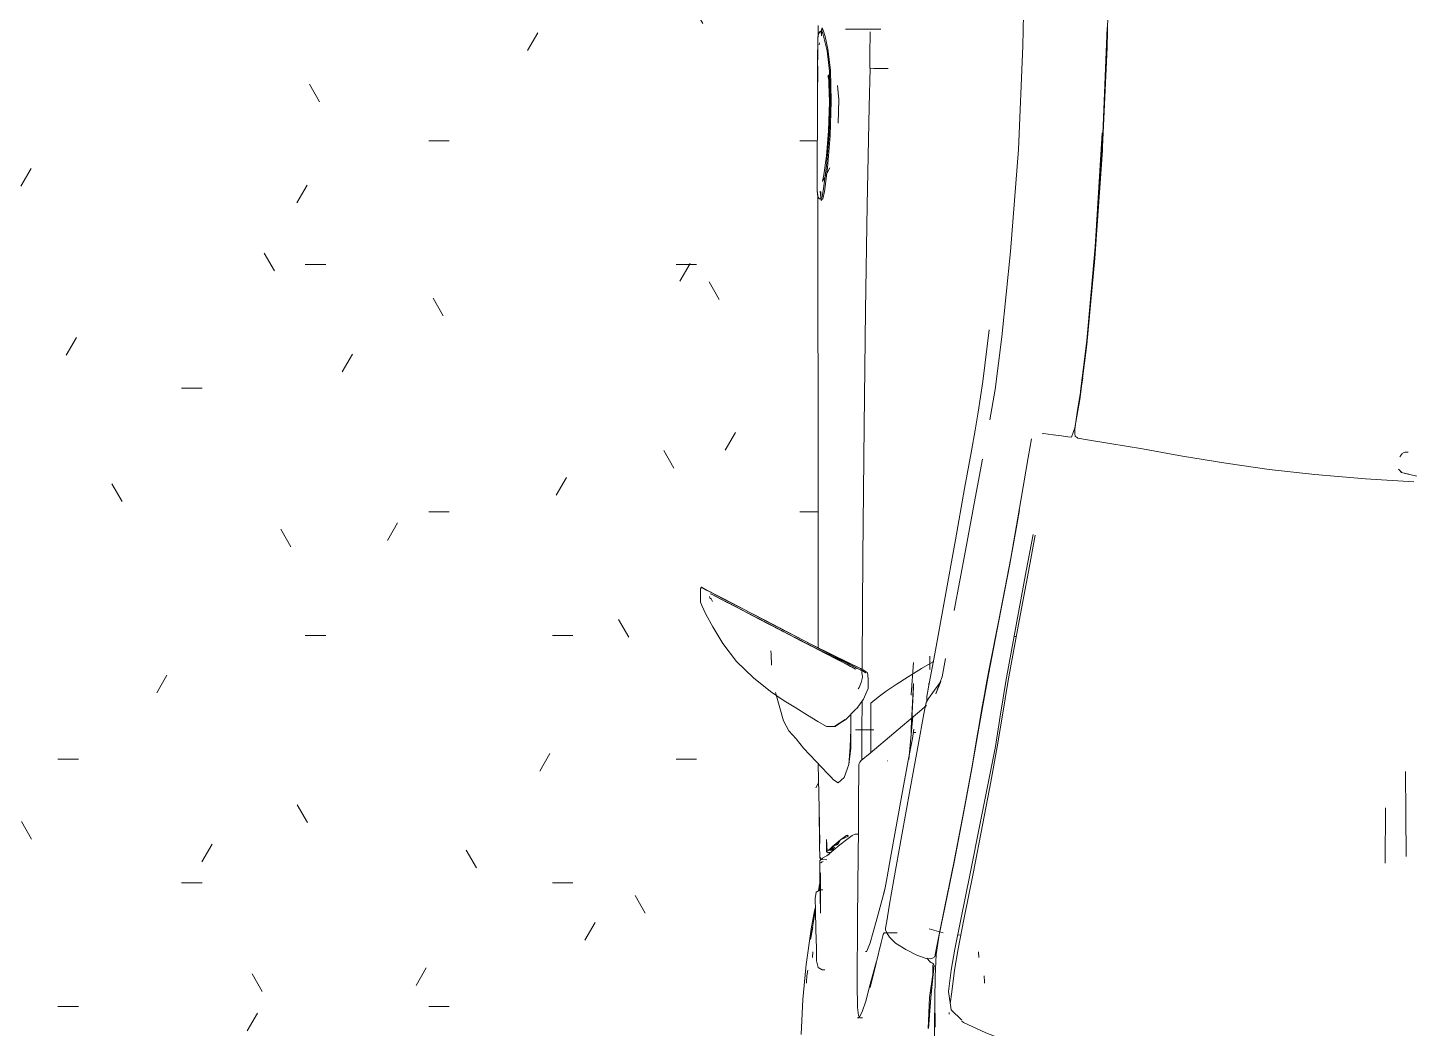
# Model space of a CAD drawing. Header units: millimetres. Extents: x -48985 to -29412, y -43090 to -3800.
# Drawn here: x -45605 to -43901, y -40870 to -39636 of the extents above; entities that cross this region are included whole.
import ezdxf

# ---------------------------------------------------------------- set-up
doc = ezdxf.new("R2010")
doc.units = ezdxf.units.MM
doc.layers.add('A-FLOR-PATT', color=8, linetype='Continuous', lineweight=25)
doc.layers.add('G-IMPT', color=8, linetype='Continuous', lineweight=9)

# ---------------------------------------------------------------- blocks, each defined once
blk = doc.blocks.new('CRT_Fiat Punto - Punto_dwg-985961-PAGINAÇÃO DE PISO GARAGEM')
at = {"layer": 'G-IMPT'}
for p, q in [((811.51, 31.35), (811.26, 18.71)), ((821.58, 18.53), (821.88, 31.67)), ((786.15, 21.25), (786.15, 19.96)), ((786.2, 20.24), (786.42, 20.49)), ((786.2, 20.28), (786.42, 20.49)), ((786.2, 20.24), (786.34, 20.45)), ((786.42, 20.49), (786.34, 20.45)), ((786.64, 20.49), (786.42, 20.49)), ((786.53, 20.59), (786.51, 20.49)), ((786.53, 20.59), (786.64, 20.94)), ((786.55, 20.45), (786.64, 20.94)), ((786.55, 20.45), (786.59, 19.99)), ((786.6, 20.64), (786.59, 19.99)), ((786.64, 20.94), (786.6, 20.64)), ((786.72, 20.74), (786.64, 20.94)), ((786.64, 20.94), (786.65, 20.94)), ((786.64, 20.94), (786.65, 20.94)), ((786.73, 20.28), (786.64, 20.49)), ((786.72, 20.74), (786.83, 20.54)), ((787.02, 19.9), (786.83, 20.54)), ((789.51, 20.78), (789.85, 20.79)), ((790.06, 20.78), (789.51, 20.78)), ((789.85, 20.79), (790.05, 20.81)), ((790.05, 20.81), (790.46, 20.81)), ((790.06, 20.78), (791.31, 20.78)), ((790.06, 20.78), (791.31, 20.78)), ((790.46, 20.81), (791.01, 20.81)), ((791.01, 20.81), (792.26, 20.81)), ((792.91, 20.78), (791.31, 20.78)), ((792.26, 20.81), (793.86, 20.81)), ((792.51, 17.6), (792.56, 20.48)), ((792.91, 20.78), (793.25, 20.79)), ((793.25, 20.79), (793.45, 20.81)), ((821.05, 7.98), (821.58, 21.02)), ((786.12, 19.66), (786.1, 16.94)), ((786.12, 19.82), (786.11, 17.05)), ((786.12, 19.66), (786.11, 17.05)), ((786.12, 19.66), (786.2, 20.28)), ((786.2, 20.24), (786.12, 19.82)), ((786.2, 20.24), (786.12, 19.66)), ((786.33, 19.13), (786.3, 18.89)), ((786.91, 19.63), (786.73, 20.28)), ((786.91, 19.63), (787.25, 18.14)), ((787.37, 18.36), (787.02, 19.9)), ((811.26, 18.71), (810.73, 6.03)), ((787.25, 18.14), (787.55, 15.64)), ((787.69, 15.78), (787.37, 18.36)), ((792.48, 16.34), (792.51, 17.6)), ((821, 5.47), (821.58, 18.53)), ((786.1, 16.94), (786.07, 10.43)), ((786.08, 12.3), (786.12, 16.26)), ((787.55, 15.64), (787.63, 11.97)), ((787.69, 15.78), (787.77, 11.98)), ((792.48, 16.34), (792.5, 16)), ((792.5, 16), (793.01, 15.98)), ((793.01, 15.98), (793.95, 15.98)), ((794.73, 15.98), (793.95, 15.98)), ((787.48, 14.57), (787.35, 15.06)), ((787.45, 15.2), (787.55, 11.87)), ((787.45, 15.2), (787.48, 14.57)), ((788.53, 13.9), (788.7, 12.13)), ((788.53, 13.9), (788.69, 12.18)), ((786.08, 12.3), (786.08, 12.18)), ((786.08, 12.1), (786.08, 12.3)), ((787.55, 11.87), (787.44, 8.33)), ((787.63, 11.97), (787.5, 7.85)), ((787.63, 7.73), (787.77, 11.98)), ((788.63, 9.29), (788.69, 12.18)), ((788.7, 12.13), (788.63, 9.29)), ((786.05, 3.88), (786.07, 10.43)), ((787.44, 8.33), (787.17, 5.25)), ((787.5, 7.85), (787.17, 4.03)), ((787.29, 3.78), (787.63, 7.73)), ((820.13, -5.9), (821, 8.1)), ((821.04, 7.62), (820.17, -6.01)), ((820.27, -4.81), (821.05, 7.98)), ((820.27, -4.81), (821.04, 7.62)), ((787.17, 5.25), (786.87, 2.94)), ((810.73, 6.03), (809.76, -6.47)), ((820.08, -7.33), (821, 5.47)), ((821.01, 5.91), (820.1, -6.88)), ((821.01, 5.91), (820.17, -6.01)), ((786.05, 3.88), (786.04, 1.02)), ((787.17, 4.03), (786.82, 1.25)), ((787.29, 3.78), (786.93, 0.91)), ((787.58, 3.78), (786.95, 2.57)), ((786.87, 2.94), (786.71, 2.12)), ((786.95, 2.57), (786.71, 2.12)), ((786.04, 1.02), (786.05, 0.95)), ((786.04, 1.02), (786.12, 0.4)), ((786.04, 1.02), (786.12, 0.25)), ((786.05, 0.95), (786.12, 0.4)), ((786.11, 0.35), (786.14, -10.73)), ((786.12, 0.25), (786.33, 0)), ((786.44, 0.59), (786.41, 0.94)), ((786.41, 0.94), (786.54, -0.2)), ((786.44, 0.67), (786.51, 0.06)), ((786.44, 0.59), (786.54, -0.2)), ((786.48, 0.18), (786.5, 0.84)), ((786.48, 0.18), (786.54, -0.2)), ((786.5, 0.84), (786.51, 0.06)), ((786.64, 0.25), (786.55, 0)), ((786.62, -0.1), (786.73, 0)), ((786.82, 1.25), (786.64, 0.25)), ((786.93, 0.91), (786.73, 0)), ((786.55, 0), (786.33, 0)), ((786.62, -0.1), (786.54, -0.2)), ((809.76, -6.47), (808.67, -16.92)), ((819.12, -17.39), (820.13, -5.9)), ((819.12, -17.39), (820.17, -6.01)), ((820.1, -6.88), (820.17, -6.01)), ((820.08, -7.33), (819.09, -17.85)), ((786.14, -10.73), (786.15, -27.11)), ((806.36, -22.41), (807.13, -16.05)), ((808.67, -16.92), (807.85, -23.37)), ((819.09, -17.85), (818.23, -24.62)), ((819.12, -17.39), (818.28, -24.15)), ((819.12, -17.39), (818.35, -23.6)), ((818.43, -23.2), (818.63, -22)), ((805.8, -26.15), (806.36, -22.41)), ((807.85, -23.37), (807.21, -27.11)), ((817.97, -25.9), (818.48, -22.72)), ((818.28, -24.15), (818.43, -23.2)), ((818.35, -23.6), (818.48, -22.72)), ((817.63, -28.08), (818.23, -24.62)), ((817.84, -26.79), (817.65, -28.24)), ((817.84, -26.79), (817.97, -25.9)), ((786.15, -27.11), (786.16, -43.77)), ((813.63, -28.81), (813.75, -28.8)), ((813.75, -28.8), (814.96, -28.95)), ((817.63, -28.08), (817.24, -29.22)), ((817.63, -28.72), (817.65, -28.24)), ((817.69, -29.13), (817.63, -28.72)), ((811.93, -31.71), (812.32, -29.43)), ((814.96, -28.95), (815.99, -29.08)), ((816.78, -29.17), (815.99, -29.08)), ((816.78, -29.17), (817.24, -29.22)), ((817.98, -29.33), (817.69, -29.13)), ((817.98, -29.33), (817.78, -29.18)), ((817.99, -29.36), (817.78, -29.18)), ((819.18, -29.57), (817.99, -29.36)), ((819.18, -29.57), (821.94, -30.01)), ((825.94, -30.68), (821.94, -30.01)), ((806.33, -31.92), (805.42, -36.73)), ((811.02, -37), (811.93, -31.71)), ((830.82, -31.54), (825.94, -30.68)), ((836.14, -32.43), (830.82, -31.54)), ((857.49, -31.64), (857.59, -31.46)), ((857.64, -31.4), (857.59, -31.46)), ((857.71, -31.32), (857.64, -31.4)), ((857.78, -31.24), (857.71, -31.32)), ((857.78, -31.24), (857.82, -31.19)), ((857.9, -31.16), (858.05, -31.11)), ((858.12, -31.09), (858.05, -31.11)), ((858.33, -31.08), (858.12, -31.09)), ((858.49, -31.08), (858.33, -31.08)), ((836.14, -32.43), (841.46, -33.18)), ((847.08, -33.82), (841.46, -33.18)), ((853.29, -34.34), (847.08, -33.82)), ((857.34, -33.17), (857.67, -33.51)), ((857.41, -33.24), (857.7, -33.58)), ((857.41, -33.24), (857.67, -33.51)), ((858.57, -33.77), (857.7, -33.58)), ((857.7, -33.58), (858.52, -33.76)), ((858.52, -33.76), (860.16, -34.13)), ((859.22, -34.71), (853.29, -34.34)), ((805.42, -36.73), (804.22, -43.13)), ((809.77, -44.06), (811.02, -37)), ((786.16, -55.05), (786.16, -43.77)), ((791.57, -56.92), (791.65, -43.85)), ((804.22, -43.13), (802.82, -50.49)), ((808.32, -51.66), (809.77, -44.06)), ((771.73, -48.48), (771.75, -47.82)), ((771.73, -49.18), (771.73, -48.48)), ((771.75, -47.82), (771.84, -47.64)), ((771.93, -47.68), (771.84, -47.64)), ((772.09, -47.77), (771.84, -47.64)), ((772.25, -47.85), (771.84, -47.64)), ((772.4, -47.93), (771.84, -47.64)), ((771.84, -47.64), (772, -47.72)), ((772.68, -48.07), (771.93, -47.68)), ((771.93, -47.68), (772.09, -47.77)), ((772.4, -47.93), (772, -47.72)), ((772.25, -47.85), (772.4, -47.93)), ((772.36, -47.91), (772.28, -47.87)), ((772.66, -48.06), (772.28, -47.87)), ((772.28, -47.87), (772.53, -48.02)), ((773.05, -48.26), (772.36, -47.91)), ((772.4, -47.93), (772.66, -48.06)), ((772.4, -47.93), (773.36, -48.43)), ((772.68, -48.07), (774.25, -48.89)), ((772.88, -48.93), (772.83, -48.75)), ((773.05, -49.07), (772.88, -48.93)), ((772.91, -48.42), (773.16, -48.52)), ((773.01, -48.25), (773.14, -48.31)), ((773.05, -48.26), (774.53, -49.04)), ((773.21, -49.38), (773.05, -49.07)), ((774.58, -49.06), (773.14, -48.31)), ((773.23, -48.56), (773.16, -48.52)), ((773.66, -48.78), (773.16, -48.52)), ((773.47, -48.69), (773.16, -48.52)), ((773.88, -48.9), (773.16, -48.52)), ((773.16, -48.52), (773.6, -48.75)), ((773.78, -48.85), (773.23, -48.56)), ((774.58, -49.06), (773.36, -48.43)), ((773.47, -48.69), (773.96, -48.94)), ((773.88, -48.9), (773.6, -48.75)), ((773.6, -48.75), (774.26, -49.1)), ((773.66, -48.78), (774.31, -49.12)), ((773.66, -48.78), (774.26, -49.1)), ((773.78, -48.85), (775.09, -49.53)), ((773.78, -48.85), (775.37, -49.67)), ((773.78, -48.85), (774.15, -49.04)), ((775.37, -49.67), (774.15, -49.04)), ((774.25, -48.89), (776.83, -50.23)), ((774.94, -49.45), (774.26, -49.1)), ((774.31, -49.12), (774.83, -49.39)), ((774.53, -49.04), (777.02, -50.33)), ((777.02, -50.33), (774.58, -49.06)), ((774.58, -49.06), (777.18, -50.41)), ((771.73, -49.48), (771.73, -49.18)), ((771.89, -49.89), (771.73, -49.48)), ((772.39, -50.92), (771.89, -49.89)), ((775.37, -49.67), (774.71, -49.33)), ((774.71, -49.33), (775.78, -49.89)), ((774.71, -49.33), (776.16, -50.08)), ((774.71, -49.33), (775.21, -49.59)), ((775.21, -49.59), (774.83, -49.39)), ((774.83, -49.39), (775.44, -49.71)), ((775.93, -49.96), (774.93, -49.44)), ((776.26, -50.13), (774.93, -49.44)), ((774.94, -49.45), (775.44, -49.71)), ((774.95, -49.45), (775.44, -49.71)), ((774.95, -49.45), (775.36, -49.67)), ((775.09, -49.53), (775.37, -49.67)), ((776.16, -50.08), (775.21, -49.59)), ((776.26, -50.13), (775.36, -49.67)), ((775.37, -49.67), (777.58, -50.82)), ((775.37, -49.67), (775.78, -49.89)), ((775.37, -49.67), (777.86, -50.97)), ((776.26, -50.13), (775.44, -49.71)), ((776.16, -50.08), (775.44, -49.71)), ((777.49, -50.77), (775.53, -49.76)), ((775.53, -49.76), (777.64, -50.85)), ((775.93, -49.96), (776.26, -50.13)), ((776.16, -50.08), (777.86, -50.97)), ((776.16, -50.08), (778.1, -51.09)), ((776.83, -50.23), (779.54, -51.64)), ((777.02, -50.33), (779.65, -51.69)), ((779.89, -51.82), (777.18, -50.41)), ((777.39, -50.72), (779.86, -52)), ((777.39, -50.72), (779.97, -52.06)), ((777.49, -50.77), (780.08, -52.11)), ((777.49, -50.77), (780.03, -52.09)), ((779.97, -52.06), (777.58, -50.82)), ((773.24, -52.5), (772.39, -50.92)), ((774.48, -54.55), (773.24, -52.5)), ((777.64, -50.85), (780.08, -52.11)), ((779.97, -52.06), (777.86, -50.97)), ((777.86, -50.97), (780.29, -52.23)), ((780.29, -52.23), (778.1, -51.09)), ((779.54, -51.64), (781.5, -52.65)), ((779.65, -51.69), (781.55, -52.68)), ((779.86, -52), (781.65, -52.93)), ((779.89, -51.82), (782.28, -53.06)), ((779.89, -51.82), (782.26, -53.05)), ((779.97, -52.06), (781.69, -52.96)), ((779.97, -52.06), (781.77, -52.99)), ((780.03, -52.09), (782.21, -53.22)), ((780.08, -52.11), (782.21, -53.22)), ((807.15, -57.64), (808.32, -51.66)), ((783.31, -53.59), (781.5, -52.65)), ((781.5, -52.65), (781.55, -52.68)), ((783.31, -53.59), (781.55, -52.68)), ((783.31, -53.59), (781.55, -52.68)), ((783.31, -53.79), (781.65, -52.93)), ((781.65, -52.93), (781.69, -52.96)), ((781.97, -53.1), (781.77, -52.99)), ((781.97, -53.1), (782.41, -53.33)), ((784.14, -54.23), (782.21, -53.22)), ((784.47, -54.19), (782.26, -53.05)), ((784.47, -54.19), (782.28, -53.06)), ((785.5, -54.93), (782.41, -53.33)), ((782.41, -53.33), (783.07, -53.67)), ((782.41, -53.33), (783.99, -54.14)), ((782.41, -53.33), (783.16, -53.72)), ((783.07, -53.67), (783.99, -54.14)), ((783.16, -53.72), (784.31, -54.31)), ((783.31, -53.59), (783.31, -53.59)), ((783.31, -53.59), (785.53, -54.73)), ((783.31, -53.59), (785.53, -54.73)), ((783.31, -53.79), (785.43, -54.88)), ((785.5, -54.93), (783.99, -54.14)), ((784.47, -54.19), (786.65, -55.33)), ((784.47, -54.19), (786.51, -55.26)), ((810.18, -53.66), (810.46, -53.66)), ((776.14, -56.74), (774.48, -54.55)), ((780.39, -55.84), (780.38, -55.43)), ((780.45, -57.19), (780.39, -55.84)), ((786.24, -55.31), (784.14, -54.23)), ((786.16, -55.27), (784.31, -54.31)), ((787.32, -55.83), (784.87, -54.59)), ((785.28, -54.8), (784.87, -54.59)), ((787.32, -55.83), (785.28, -54.8)), ((785.43, -54.88), (785.28, -54.8)), ((787.32, -55.83), (785.43, -54.88)), ((787.62, -55.98), (785.43, -54.88)), ((785.5, -54.93), (786.57, -55.46)), ((785.5, -54.93), (788.13, -56.23)), ((787.85, -55.89), (785.53, -54.73)), ((787.71, -56.08), (785.89, -55.13)), ((787.41, -55.92), (785.89, -55.13)), ((787.71, -56.08), (786.1, -55.24)), ((786.24, -55.31), (786.1, -55.24)), ((786.16, -55.27), (787.34, -55.89)), ((787.91, -56.18), (786.24, -55.31)), ((788.44, -56.26), (786.51, -55.26)), ((786.57, -55.46), (788.13, -56.23)), ((788.51, -56.29), (786.65, -55.33)), ((787.32, -55.83), (787.62, -55.98)), ((787.32, -55.83), (789.5, -56.88)), ((787.34, -55.89), (788.07, -56.27)), ((787.85, -55.89), (789.92, -56.9)), ((778.24, -58.74), (776.14, -56.74)), ((788.24, -56.35), (787.41, -55.92)), ((787.71, -56.08), (788.64, -56.56)), ((787.71, -56.08), (788.91, -56.7)), ((788.91, -56.7), (787.91, -56.18)), ((788.07, -56.27), (788.57, -56.53)), ((788.64, -56.56), (788.24, -56.35)), ((788.44, -56.26), (789.62, -56.87)), ((788.44, -56.26), (789.72, -56.92)), ((788.44, -56.26), (789.45, -56.78)), ((789.72, -56.92), (788.51, -56.29)), ((788.57, -56.53), (789.05, -56.77)), ((789.06, -56.78), (788.68, -56.58)), ((788.68, -56.58), (789.16, -56.83)), ((788.91, -56.7), (789.21, -56.86)), ((788.91, -56.7), (789.54, -57.03)), ((789.05, -56.77), (789.7, -57.11)), ((789.06, -56.78), (789.51, -57.01)), ((789.06, -56.78), (789.7, -57.11)), ((790.12, -57.33), (789.16, -56.83)), ((789.72, -57.12), (789.16, -56.83)), ((789.21, -56.86), (790.1, -57.32)), ((790.76, -57.48), (789.5, -56.88)), ((790.12, -57.33), (789.51, -57.01)), ((789.54, -57.03), (790.1, -57.32)), ((789.62, -56.87), (790.41, -57.28)), ((790.12, -57.33), (789.7, -57.11)), ((790.33, -57.44), (789.7, -57.11)), ((789.72, -56.92), (790.41, -57.28)), ((789.72, -56.92), (790.54, -57.35)), ((790.12, -57.33), (789.72, -57.12)), ((791.37, -57.6), (789.92, -56.9)), ((790.12, -57.33), (790.52, -57.54)), ((790.12, -57.33), (790.75, -57.66)), ((790.41, -57.28), (790.21, -57.17)), ((790.75, -57.66), (790.33, -57.44)), ((790.41, -57.28), (791.23, -57.71)), ((790.54, -57.35), (791.23, -57.71)), ((790.93, -57.6), (790.76, -57.48)), ((791.57, -56.92), (791.57, -57.71)), ((797.19, -58.6), (798.83, -57.6)), ((797.84, -56.85), (797.56, -60.77)), ((800.17, -56.81), (798.83, -57.6)), ((799.84, -56.1), (799.84, -56.64)), ((799.84, -56.2), (799.84, -56.76)), ((799.84, -57.27), (799.84, -56.64)), ((799.84, -57.38), (799.84, -56.76)), ((799.84, -57.73), (799.84, -57.1)), ((800.17, -56.81), (800.29, -56.74)), ((801.36, -58.6), (801.77, -56.38)), ((780.34, -60.4), (778.24, -58.74)), ((791.59, -57.89), (791.23, -57.71)), ((791.59, -57.89), (791.34, -57.76)), ((791.6, -57.9), (791.36, -57.8)), ((791.57, -57.7), (791.37, -57.6)), ((791.62, -58.65), (791.44, -59.3)), ((791.49, -57.84), (791.6, -57.81)), ((791.6, -57.81), (791.53, -57.97)), ((791.53, -57.97), (791.53, -58.15)), ((791.53, -58.15), (791.55, -58.31)), ((791.55, -58.31), (791.62, -58.65)), ((791.57, -57.7), (791.68, -57.76)), ((791.59, -57.89), (792.02, -58.12)), ((791.59, -57.89), (791.86, -58.03)), ((791.86, -58.03), (791.6, -57.9)), ((792.19, -58.09), (791.68, -57.76)), ((792.02, -58.12), (791.86, -58.03)), ((792.26, -58.35), (792.19, -58.09)), ((792.26, -58.35), (792.29, -59.04)), ((792.29, -59.74), (792.29, -59.04)), ((795.74, -59.54), (797.19, -58.6)), ((800.44, -60.26), (801.2, -59.19)), ((801.2, -59.19), (800.58, -60.7)), ((801.1, -59.34), (801.36, -58.6)), ((806.72, -59.81), (807.15, -57.64)), ((781.99, -61.54), (780.34, -60.4)), ((781.92, -64.01), (780.93, -60.54)), ((791.2, -59.92), (791.06, -60.1)), ((791.2, -59.92), (791.44, -59.3)), ((791.72, -61.34), (792.14, -60.42)), ((792.14, -60.42), (792.29, -60.04)), ((792.29, -59.74), (792.29, -60.04)), ((794.51, -60.38), (793.53, -61.13)), ((795.74, -59.54), (794.51, -60.38)), ((797.84, -59.43), (797.56, -64.94)), ((797.84, -59.51), (797.56, -64.92)), ((797.84, -59.51), (797.56, -64.94)), ((797.84, -59.9), (797.56, -65.45)), ((797.56, -60.86), (797.56, -60.77)), ((799.77, -59.42), (799.47, -61.03)), ((800.44, -60.26), (799.68, -61.28)), ((799.75, -59.41), (799.75, -59.78)), ((800.58, -60.7), (801.1, -59.34)), ((806.29, -62.28), (806.59, -60.56)), ((806.59, -60.56), (806.72, -59.81)), ((781.99, -61.54), (783.42, -62.43)), ((783.42, -62.43), (784.84, -63.32)), ((790.79, -62.58), (789.55, -63.83)), ((790.89, -62.5), (790.79, -62.58)), ((791.72, -61.34), (790.89, -62.5)), ((791.52, -64.36), (791.55, -62.5)), ((791.55, -61.58), (791.55, -62.5)), ((792.88, -61.66), (792.63, -61.86)), ((792.63, -62.78), (792.63, -61.86)), ((792.88, -61.66), (793.53, -61.13)), ((798.35, -63.07), (799.46, -62.13)), ((799.14, -63.17), (799.4, -61.76)), ((799.68, -61.28), (799.4, -61.76)), ((799.47, -61.03), (799.5, -61.57)), ((805.99, -63.99), (806.29, -62.28)), ((781.92, -64.01), (782.58, -65.25)), ((784.84, -63.32), (786.14, -64.11)), ((786.14, -64.11), (787.19, -64.69)), ((788.21, -64.65), (789.55, -63.83)), ((788.21, -64.65), (789.49, -63.84)), ((788.23, -64.72), (789.49, -63.84)), ((790.19, -65.07), (790.19, -63.18)), ((791.52, -64.36), (791.52, -66.09)), ((792.63, -65.19), (792.63, -62.78)), ((798.35, -63.07), (795.44, -65.51)), ((797.78, -63.5), (797.29, -68.76)), ((799.14, -63.17), (798.42, -67)), ((805.87, -64.73), (805.99, -63.99)), ((783.47, -66.23), (782.58, -65.25)), ((787.19, -64.69), (788.23, -64.72)), ((790.74, -65.12), (791.43, -65.12)), ((790.74, -65.12), (791.48, -65.12)), ((791.43, -65.12), (792.99, -65.12)), ((791.48, -65.12), (792.99, -65.12)), ((792.53, -67.96), (795.44, -65.51)), ((792.63, -65.19), (792.63, -67.59)), ((797.56, -64.92), (797.56, -64.94)), ((797.56, -64.94), (797.56, -65.13)), ((797.56, -65.43), (797.56, -65.45)), ((797.72, -66.17), (797.9, -65.04)), ((797.9, -65.04), (797.86, -65.46)), ((797.86, -65.46), (798.15, -65.46)), ((805.63, -66.11), (805.87, -64.73)), ((784.37, -67.35), (783.47, -66.23)), ((784.37, -67.35), (785.9, -69)), ((791.5, -67.53), (791.52, -66.09)), ((791.5, -68.3), (791.5, -67.53)), ((792.63, -67.59), (792.63, -67.87)), ((797.72, -66.17), (797.21, -68.87)), ((797.5, -66.53), (797.29, -68.76)), ((798.42, -67), (797.43, -72.34)), ((805, -69.77), (805.63, -66.11)), ((787.31, -70.46), (785.9, -69)), ((786.18, -69.36), (786.27, -74.71)), ((789.92, -69.35), (789.34, -70.94)), ((791.15, -70.5), (791.16, -69.42)), ((791.21, -69.23), (791.16, -69.42)), ((791.21, -69.23), (791.27, -69.07)), ((791.27, -69.07), (791.43, -68.89)), ((792.53, -67.96), (791.43, -68.89)), ((791.5, -68.68), (791.5, -68.3)), ((791.5, -68.68), (791.5, -68.82)), ((794.63, -68.91), (794.68, -68.9)), ((796.5, -72.66), (797.21, -68.87)), ((787.31, -70.46), (787.84, -71.02)), ((787.94, -71.13), (787.84, -71.02)), ((787.94, -71.13), (788.03, -71.24)), ((788.6, -71.61), (789.34, -70.94)), ((791.15, -70.5), (791.12, -73.34)), ((804.04, -75.04), (805, -69.77)), ((858.19, -70.23), (858.22, -75.44)), ((788.03, -71.24), (788.6, -71.61)), ((796.5, -72.66), (795.73, -76.98)), ((797.43, -72.34), (796.37, -78.25)), ((791.09, -76.24), (791.12, -73.34)), ((786.27, -74.71), (786.35, -79.05)), ((786.27, -74.79), (786.33, -79.23)), ((786.27, -74.79), (786.35, -79.05)), ((802.82, -81.23), (804.04, -75.04)), ((855.73, -74.66), (855.67, -81.46)), ((858.22, -75.44), (858.28, -80.64)), ((790.35, -78.09), (790.7, -77.92)), ((790.93, -77.89), (790.7, -77.92)), ((790.93, -77.89), (791.08, -77.89)), ((791.07, -80.4), (791.09, -77.48)), ((791.09, -77.48), (791.09, -76.24)), ((795.05, -80.81), (795.73, -76.98)), ((786.33, -79.23), (786.35, -80.81)), ((787.57, -79.89), (787.86, -79.51)), ((787.73, -79.86), (788.01, -79.54)), ((788.82, -79.2), (788.04, -79.86)), ((788.35, -79.26), (788.67, -79)), ((788.82, -79.2), (789.7, -78.55)), ((789.31, -78.31), (789.23, -78.42)), ((789.7, -78.55), (790.35, -78.09)), ((796.37, -78.25), (795.45, -83.48)), ((786.38, -81.12), (786.35, -81.33)), ((786.38, -81.12), (786.7, -80.86)), ((786.48, -81.42), (786.78, -81.24)), ((786.48, -81.42), (786.61, -81.3)), ((786.53, -81), (787.23, -81.04)), ((787.06, -80.64), (786.7, -80.86)), ((787.06, -80.64), (787.36, -80.47)), ((787.24, -79.9), (787.19, -79.99)), ((787.2, -80.04), (787.4, -80.19)), ((787.47, -80.36), (787.23, -80.55)), ((787.23, -80.55), (787.53, -80.37)), ((787.28, -80.13), (787.48, -80.14)), ((787.28, -80.13), (787.4, -80.19)), ((787.53, -80.37), (787.36, -80.47)), ((787.47, -80.36), (788.04, -79.86)), ((790.99, -88.32), (791.07, -80.4)), ((795.05, -80.81), (794.64, -83.15)), ((801.69, -86.79), (802.82, -81.23)), ((855.67, -81.05), (855.67, -81.46)), ((786.38, -82.99), (786.35, -81.33)), ((786.45, -87.61), (786.38, -82.99)), ((786.45, -87.61), (786.46, -82.64)), ((786.2, -84.87), (786.34, -84.02)), ((786.39, -83.5), (786.26, -84.83)), ((786.39, -84.11), (786.3, -84.81)), ((794, -85.91), (794.34, -84.68)), ((794.38, -84.49), (794.19, -85.28)), ((794.19, -85.28), (794.34, -84.68)), ((794.38, -84.49), (794.64, -83.15)), ((795.45, -83.48), (794.88, -86.75)), ((785.94, -85.01), (785.79, -85.8)), ((785.83, -87.28), (785.79, -85.8)), ((786.43, -84.74), (785.94, -85.01)), ((786.72, -84.74), (786.43, -84.74)), ((794, -85.91), (793.27, -88.62)), ((785.24, -90.82), (785.82, -87.16)), ((785.7, -87.31), (785.34, -89.29)), ((785.7, -87.31), (785.82, -86.81)), ((785.89, -89.6), (785.83, -87.28)), ((794.88, -86.75), (794.58, -88.58)), ((801, -90.2), (801.69, -86.79)), ((784.69, -93.87), (785.34, -89.29)), ((785.5, -89.35), (785.24, -90.82)), ((785.95, -91.94), (785.89, -89.6)), ((790.94, -96.25), (790.99, -88.32)), ((792.53, -91.25), (793.27, -88.62)), ((794.41, -89.62), (794.43, -89.43)), ((794.41, -89.62), (794.6, -90.01)), ((794.58, -88.58), (794.43, -89.43)), ((799.77, -89.53), (801.5, -90)), ((792.53, -91.25), (792.15, -92.24)), ((793.88, -91.19), (793.26, -93.73)), ((794.12, -90.19), (793.88, -91.19)), ((794.12, -90.19), (794.24, -90)), ((794.64, -90), (794.24, -90)), ((794.9, -90.53), (794.6, -90.01)), ((795.21, -90), (794.64, -90)), ((795.63, -91.26), (794.9, -90.53)), ((795.86, -90), (795.21, -90)), ((795.63, -91.26), (796.9, -92.07)), ((800.64, -92.05), (801, -90.2)), ((800.91, -90.65), (800.91, -90.86)), ((803.29, -90.24), (803.66, -90.29)), ((785.46, -93.04), (785.52, -92.32)), ((785.95, -91.94), (785.98, -93.45)), ((791.97, -92.31), (792.15, -92.24)), ((791.97, -92.31), (792.14, -92.31)), ((796.9, -92.07), (798.27, -92.75)), ((798.27, -92.75), (799.3, -93.11)), ((799.3, -93.11), (799.95, -93.2)), ((799.95, -93.2), (800.17, -93.11)), ((800.17, -93.11), (800.45, -92.95)), ((800.45, -92.95), (800.64, -92.05)), ((805.82, -92.32), (805.87, -93.04)), ((784.65, -94.28), (784.3, -98.18)), ((784.65, -94.28), (784.69, -93.87)), ((784.78, -95.26), (784.91, -94.59)), ((786.16, -94.27), (785.98, -93.45)), ((786.65, -94.54), (786.16, -94.27)), ((786.65, -94.54), (786.99, -94.53)), ((792.55, -96.71), (793.33, -93.46)), ((792.55, -96.71), (793.26, -93.73)), ((792.56, -96.31), (793.33, -93.46)), ((800.17, -93.72), (799.85, -93.62)), ((799.85, -93.62), (800.19, -93.73)), ((800.17, -93.72), (799.9, -93.55)), ((800.32, -93.82), (800.17, -93.72)), ((800.32, -93.82), (800.19, -93.73)), ((800.37, -94), (800.27, -95.11)), ((800.37, -94), (800.32, -93.82)), ((800.32, -93.82), (800.37, -94)), ((800.37, -94), (800.32, -93.82)), ((784.78, -95.26), (784.73, -96.03)), ((784.73, -96.03), (784.73, -96.19)), ((791, -99.16), (790.94, -96.25)), ((792, -98.38), (792.56, -96.31)), ((800.27, -95.11), (799.97, -97.98)), ((806.5, -95.26), (806.54, -96.03)), ((806.54, -96.03), (806.54, -96.19)), ((784.3, -98.18), (784.08, -102.48)), ((799.97, -97.98), (799.7, -101.73)), ((791.12, -100.16), (791, -99.16)), ((791.58, -99.71), (791.24, -100.32)), ((791.58, -99.71), (792, -98.38)), ((800.45, -98.27), (800.41, -101.29)), ((802.24, -99.77), (802.22, -99.97)), ((791.24, -100.32), (790.99, -100.41)), ((791.15, -100.41), (790.99, -100.41)), ((791.29, -100.41), (791.12, -100.16)), ((791.62, -100.41), (791.29, -100.41)), ((800.41, -101.29), (800.38, -104.39)), ((800.5, -101.56), (800.5, -101.36))]:
    blk.add_line(p, q, dxfattribs=at)
at = {"layer": 'G-IMPT', "flags": 128}
for points in [[(792.53, 16.01), (792.43, 11.29), (792.19, -0.8), (791.97, -13.71), (791.79, -27.9), (791.65, -43.85), (791.65, -43.81)], [(799.77, -59.42), (800.48, -55.8), (801.66, -49.25), (803, -41.82), (804.12, -35.54), (804.96, -30.91), (805.43, -28.38), (805.8, -26.15)], [(810.85, -38.13), (810.45, -40.49), (809.63, -45), (808.32, -51.76), (807.04, -58.35), (806.3, -62.36), (805.74, -65.59), (805, -69.87), (804.04, -75.14), (802.82, -81.33), (801.69, -86.88), (801, -90.25), (800.65, -92.67), (800.5, -95.37), (800.45, -98.27)], [(803.76, -100.72), (802.47, -99.46), (802.15, -97.2), (802.49, -94.58), (802.94, -91.99), (803.66, -88.38), (804.79, -82.73), (806.03, -76.56), (807.06, -71.44), (807.89, -67.14), (808.5, -63.44), (809.23, -58.96), (810.43, -52.3), (811.66, -45.64), (812.52, -41.17)], [(812.78, -41.23), (812.78, -41.23), (811.94, -45.72), (810.69, -52.4), (809.47, -59.08), (808.73, -63.55), (808.13, -67.22), (807.35, -71.5), (806.37, -76.6), (805.16, -82.75), (804.04, -88.39), (803.32, -91.98), (802.87, -94.59), (802.54, -97.26), (802.37, -98.71)], [(787.18, -78.56), (787.2, -80.04), (787.28, -80.13)], [(787.28, -80.13), (787.27, -80), (787.18, -78.56)], [(786.53, -81), (786.35, -80.81), (786.43, -80.71), (786.55, -80.96)], [(787.69, -80.16), (787.47, -80.15), (787.28, -80.13)], [(800.37, -94), (800.32, -93.82), (800.17, -93.72), (799.9, -93.55), (799.49, -93.13)], [(800.5, -101.36), (800.49, -98.4), (800.41, -101.29)], [(803.77, -100.85), (803.99, -100.98), (806.73, -102.25), (810.56, -103.73), (815.4, -105.35), (821.19, -107.03), (827.63, -108.56), (834.41, -109.69), (841.65, -110.58), (849.5, -111.39), (856.93, -112), (862.96, -112.3)]]:
    blk.add_lwpolyline(points, dxfattribs=at)
for points in [[(789.92, -69.35), (790.18, -67.4), (790.19, -65.07), (790.1, -67.23)], [(788.9, -78.6), (788.36, -79.04), (787.98, -79.39), (787.63, -79.7), (787.38, -79.92), (787.83, -79.85), (788.18, -79.54), (787.98, -79.39), (788.56, -79.19)], [(789.7, -78.02), (788.9, -78.6), (789.9, -78.17)], [(800.37, -94), (800.23, -95.1), (799.97, -97.98), (799.65, -101.72), (799.81, -97.94), (800.23, -95.1), (800.21, -93.96), (800.32, -93.82)]]:
    blk.add_lwpolyline(points, close=True, dxfattribs=at)
blk = doc.blocks.new('CRT_Fiat Punto - Fiat punto 2-985965-PAGINAÇÃO DE PISO GARAGEM')
at = {"xscale": 10.05298727948713, "yscale": 10.05298727948713, "zscale": 10.05298727948713}
blk.add_blockref('CRT_Fiat Punto - Punto_dwg-985961-PAGINAÇÃO DE PISO GARAGEM', (-8728.9, 102.4), dxfattribs=at)

msp = doc.modelspace()

# ---------------------------------------------------------------- hatches: boundary and pattern name
at = {"layer": 'A-FLOR-PATT', "lineweight": 9}
h = msp.add_hatch(dxfattribs=at)
h.set_pattern_fill('FP_1', color=9, style=0, pattern_type=2)
h.set_pattern_definition([(0, (0, 0), (609.6, 152.4), [25.146, -432.054, 25.146, -432.054, -2438.4]), (0, (0, 0), (609.6, 152.4), [-914.4, 25.146, -889.254, 25.146, -432.054, -1066.8]), (0, (0, 0), (609.6, 152.4), [-2286, 25.146, -279.654, 25.146, -736.854]), (120, (228.6, 76.2), (-436.78227, 451.7291), [25.146, -432.054, 25.146, -432.054, -2438.4]), (120, (228.6, 76.2), (-436.78227, 451.7291), [-914.4, 25.146, -889.254, 25.146, -432.054, -1066.8]), (120, (228.6, 76.2), (-436.78227, 451.7291), [-2286, 25.146, -279.654, 25.146, -736.854]), (240, (304.8, 381), (-172.81773, -604.1291), [25.146, -432.054, 25.146, -432.054, -2438.4]), (240, (304.8, 381), (-172.81773, -604.1291), [-914.4, 25.146, -889.254, 25.146, -432.054, -1066.8]), (240, (304.8, 381), (-172.81773, -604.1291), [-2286, 25.146, -279.654, 25.146, -736.854])])
h.paths.add_polyline_path([(-36523.2, -42881.1), (-36524.4, -42883.4), (-36523.6, -42882.2)])
h.paths.add_polyline_path([(-36519.6, -42879.7), (-36522.1, -42880.3), (-36520.9, -42880.2), (-36520, -42879.8)])
h.paths.add_polyline_path([(-45709.6, -39194.7), (-45709.6, -40944.7), (-45739.6, -40944.7), (-45739.6, -39194.7)])
h.paths.add_polyline_path([(-48485.1, -37258.2), (-48483.8, -37255.9), (-48484.7, -37257.2)])
h.paths.add_polyline_path([(-48488.6, -37259.7), (-48486.1, -37259), (-48487.3, -37259.1), (-48488.2, -37259.5)])
h.paths.add_polyline_path([(-39604.6, -43069.7), (-39604.6, -42819.7), (-39616.9, -42819.6), (-39616.1, -42719.7), (-39604.6, -42719.7), (-39604.6, -41379.7), (-39614.6, -41379.7), (-39614.6, -41324.7), (-39613.2, -41321.1), (-39609.6, -41319.7), (-39454.6, -41319.7), (-39454.6, -41329.7), (-39419.6, -41329.7), (-39416.1, -41331.1), (-39414.6, -41334.7), (-39414.6, -41379.7), (-39424.6, -41379.7), (-39424.6, -42879.7), (-36424.6, -42879.7), (-36424.6, -40429.7), (-39424.6, -40429.7), (-39424.6, -40479.7), (-39414.6, -40479.7), (-39414.6, -40524.7), (-39416.1, -40528.2), (-39419.6, -40529.7), (-38624.6, -40529.7), (-38624.6, -40559.7), (-39424.6, -40559.7), (-39424.6, -40529.7), (-39454.6, -40529.7), (-39454.6, -40539.7), (-39609.6, -40539.7), (-39613.2, -40538.2), (-39614.6, -40534.7), (-39614.6, -40479.7), (-39604.6, -40479.7), (-39604.6, -40048.7), (-39614.6, -40048.7), (-39614.6, -39948.7), (-39604.6, -39948.7), (-39604.6, -37550.7), (-39614.6, -37550.7), (-39614.6, -37469.7), (-39795.5, -37470.2), (-39811.2, -37487.8), (-39816.1, -37492.1), (-39831.8, -37504.2), (-39845.9, -37512.6), (-39859.1, -37518.7), (-39881.2, -37526.3), (-39885.1, -37527.5), (-39901.5, -37530.5), (-39925.2, -37531.6), (-39946.2, -37529.9), (-39965.6, -37525.8), (-39987.9, -37517.7), (-40007.6, -37507.1), (-40024.7, -37495), (-40036.9, -37483.7), (-40049.9, -37469.7), (-45160.5, -37470.2), (-45176.2, -37487.8), (-45181.1, -37492.1), (-45196.8, -37504.2), (-45210.9, -37512.6), (-45224, -37518.7), (-45246.2, -37526.3), (-45250.1, -37527.5), (-45266.5, -37530.5), (-45290.2, -37531.6), (-45313.8, -37529.4), (-45330.1, -37525.9), (-45352.9, -37517.6), (-45372.3, -37507.3), (-45388.6, -37495.8), (-45405.6, -37479.8), (-45414.9, -37469.7), (-45604.6, -37469.7), (-45604.6, -38220.7), (-45594.6, -38220.7), (-45594.6, -38320.7), (-45679.6, -38320.7), (-45679.6, -39194.7), (-45709.6, -39194.7), (-45709.6, -38320.7), (-45794.6, -38320.7), (-45794.6, -38220.7), (-45784.6, -38220.7), (-45784.6, -37249.7), (-45984.6, -37249.7), (-45984.6, -37259.7), (-48584.6, -37259.7), (-48584.6, -37249.7), (-48784.6, -37249.7), (-48784.6, -42889.7), (-45784.6, -42889.7), (-45784.6, -41918.7), (-45794.6, -41918.7), (-45794.6, -41818.7), (-45709.6, -41818.7), (-45709.6, -40944.7), (-45679.6, -40944.7), (-45679.6, -41818.7), (-45594.6, -41818.7), (-45594.6, -41918.7), (-45604.6, -41918.7), (-45604.6, -42421.3), (-45602.1, -42419.6), (-45599.6, -42421.3), (-45599.6, -42424.4), (-45598.2, -42424.4), (-45597.5, -42424.4), (-45594.2, -42432.8), (-45562, -42432), (-45558.9, -42426.9), (-45556.3, -42420.9), (-45550.2, -42420.4), (-45545.3, -42421.2), (-45543.9, -42426.9), (-45540, -42432.8), (-45538.7, -42433.6), (-45510.5, -42437.1), (-45507.8, -42438.3), (-45505.7, -42441.8), (-45505.5, -42442.9), (-45506.4, -42444.6), (-45505.5, -42447), (-45507, -42450.1), (-45509.6, -42451.9), (-45517.6, -42453.6), (-45533.7, -42455.2), (-45539.9, -42456.4), (-45542.7, -42459.9), (-45544.8, -42465.2), (-45545.3, -42468.1), (-45551.4, -42468.9), (-45557.5, -42468.1), (-45559.5, -42461.2), (-45562.9, -42456.4), (-45594.2, -42457.1), (-45599.6, -42468), (-45602.1, -42469.7), (-45604.6, -42468), (-45604.6, -42719.7), (-45592.4, -42719.7), (-45593.1, -42819.7), (-45604.6, -42819.7), (-45604.6, -43069.7), (-39699.1, -43069.7)])
h.paths.add_polyline_path([(-45287.1, -42931.8), (-45313.8, -42929.4), (-45330.1, -42925.9), (-45352.9, -42917.6), (-45372.3, -42907.3), (-45388.6, -42895.8), (-45405.6, -42879.8), (-45422.7, -42858.3), (-45433.1, -42839.3), (-45438.9, -42826), (-45442.9, -42813.5), (-45445.2, -42806.1), (-45449.3, -42781.9), (-45519.7, -42782.2), (-45524.4, -42784.7), (-45530.7, -42785), (-45534.6, -42783.9), (-45539, -42781.9), (-45584.6, -42781.9), (-45584.6, -42757.4), (-45538.2, -42757.4), (-45532.8, -42754.6), (-45526.5, -42754.3), (-45522.7, -42755.5), (-45518.3, -42757.4), (-45448.6, -42757.4), (-45447.4, -42746.4), (-45443.7, -42728.4), (-45435.2, -42704), (-45425.6, -42686.2), (-45417.4, -42673.5), (-45398.1, -42651.5), (-45393.2, -42647.2), (-45377.4, -42635.1), (-45363.3, -42626.7), (-45350.1, -42620.6), (-45328, -42613), (-45320.2, -42611), (-45307.7, -42608.8), (-45284.1, -42607.7), (-45263.9, -42609.2), (-45243.7, -42613.5), (-45221.4, -42621.6), (-45201.7, -42632.2), (-45184.5, -42644.3), (-45172.3, -42655.6), (-45159.4, -42670.4), (-45151.6, -42681.1), (-45138.1, -42706.4), (-45131.8, -42724.4), (-45128.9, -42733.9), (-45126.1, -42752), (-45125.1, -42772.7), (-45126.9, -42792.9), (-45130.5, -42810.9), (-45139.1, -42835.3), (-45148.7, -42853.1), (-45157.2, -42866.2), (-45176.2, -42887.8), (-45181.1, -42892.1), (-45196.8, -42904.2), (-45210.9, -42912.6), (-45224, -42918.7), (-45246.2, -42926.3), (-45250.1, -42927.5), (-45266.5, -42930.5), (-45284.1, -42931.6)])
h.paths.add_polyline_path([(-39922.1, -42931.8), (-39946.2, -42929.9), (-39965.6, -42925.8), (-39987.9, -42917.7), (-40007.6, -42907.1), (-40024.7, -42895), (-40036.9, -42883.7), (-40049.9, -42868.9), (-40057.6, -42858.2), (-40071.2, -42832.9), (-40077.9, -42813.3), (-40080.2, -42806.1), (-40083.1, -42787.3), (-40084.2, -42766.6), (-40082.4, -42746.4), (-40078.7, -42728.4), (-40070.2, -42704), (-40060.6, -42686.2), (-40052.1, -42673.1), (-40033.1, -42651.5), (-40028.2, -42647.2), (-40012.4, -42635.1), (-39998.3, -42626.7), (-39985.2, -42620.6), (-39963, -42613), (-39959.2, -42611.8), (-39942.7, -42608.8), (-39919.1, -42607.7), (-39895.4, -42609.9), (-39879.1, -42613.4), (-39856.3, -42621.7), (-39836.9, -42632), (-39820.7, -42643.5), (-39803.7, -42659.5), (-39786.6, -42681), (-39776.1, -42700), (-39770.4, -42713.3), (-39766.3, -42725.9), (-39763.9, -42733.9), (-39759.9, -42757.4), (-39689.5, -42757.1), (-39684.9, -42754.6), (-39678.5, -42754.3), (-39674.7, -42755.4), (-39670.2, -42757.4), (-39624.6, -42757.4), (-39624.6, -42781.9), (-39671.1, -42781.9), (-39676.4, -42784.7), (-39682.7, -42785), (-39686.5, -42783.9), (-39691, -42781.9), (-39760.6, -42781.9), (-39761.9, -42792.9), (-39765.6, -42810.9), (-39774.1, -42835.3), (-39783.7, -42853.1), (-39791.9, -42865.8), (-39811.2, -42887.8), (-39816.1, -42892.1), (-39831.8, -42904.2), (-39845.9, -42912.6), (-39859.1, -42918.7), (-39881.2, -42926.3), (-39885.1, -42927.5), (-39901.5, -42930.5), (-39919.1, -42931.6)])
h.paths.add_polyline_path([(-45592, -42819.6), (-45592.4, -42816.8), (-45591.7, -42814.3)])
h.paths.add_polyline_path([(-39623.8, -42788.6), (-39621.5, -42790.8), (-39621.5, -42789.3), (-39622.2, -42788.9)])
h.paths.add_polyline_path([(-39618.4, -42817.4), (-39619.3, -42815.9), (-39620.9, -42814.3), (-39623.8, -42813.1), (-39623.8, -42750.7), (-39619.8, -42749), (-39618.1, -42745.8), (-39618.9, -42791.6), (-39619.3, -42792.2), (-39619.8, -42793.9), (-39618.6, -42795.4), (-39618.1, -42799.6), (-39618.3, -42814.3)])
h.paths.add_polyline_path([(-45588.3, -42749.8), (-45585.8, -42750.4), (-45587.7, -42748.5)])
h.paths.add_polyline_path([(-45588.3, -42789.5), (-45590.8, -42792.4), (-45591.1, -42793.5), (-45590.4, -42747.7), (-45589.9, -42747.1), (-45589.5, -42745.4), (-45590.6, -42743.9), (-45591.1, -42739.7), (-45590.2, -42726.7), (-45590, -42723.4), (-45588.4, -42725), (-45585.5, -42726.2), (-45585.5, -42788.6), (-45587.7, -42789.3)])
h.paths.add_polyline_path([(-45590.8, -42817.4), (-45591.1, -42797.9), (-45590.4, -42794.8), (-45589.4, -42792.9), (-45589.9, -42792.2), (-45587.9, -42790.3), (-45587.3, -42790.3), (-45585.5, -42788.9), (-45585.5, -42813.2), (-45589.1, -42814.9), (-45590.2, -42815.2), (-45590.5, -42815.2)])
h.paths.add_polyline_path([(-39623.8, -42750.7), (-39623.7, -42726.1), (-39620.1, -42724.4), (-39619, -42724.1), (-39618.2, -42725.5), (-39618.1, -42741.4), (-39618.8, -42744.5), (-39619.8, -42746.4), (-39619.3, -42747.1), (-39621.3, -42749), (-39622, -42749), (-39623.4, -42750.4)])
h.paths.add_polyline_path([(-45591.6, -42725.4), (-45592.4, -42722.5), (-45592, -42719.7), (-45591.7, -42725)])
h.paths.add_polyline_path([(-45599.6, -42467.8), (-45598.2, -42466.4), (-45599.6, -42466.5)])
h.paths.add_polyline_path([(-43804.6, -41949.7), (-43847.6, -41948.8), (-43892.6, -41946.2), (-43953.1, -41940.8), (-44028.7, -41931.3), (-44030.3, -41930.9), (-44039.1, -41928.5), (-44040.7, -41926.9), (-44041.1, -41924.4), (-44079.4, -41918.1), (-44193.8, -41896.5), (-44203.2, -41891.8), (-44305.9, -41836.7), (-44323.4, -41825.4), (-44374.5, -41787.3), (-44425.2, -41743.3), (-44469.5, -41696.8), (-44514.5, -41638.2), (-44526.7, -41622.1), (-44560.4, -41576.6), (-44589.3, -41535), (-44602.6, -41512.7), (-44613.7, -41487.8), (-44629.9, -41437.5), (-44639.3, -41399.5), (-44644.4, -41367.8), (-44647.2, -41340.9), (-44650.9, -41286.5), (-44653.1, -41200.5), (-44653.9, -41127.4), (-44653.6, -40981.4), (-44651.9, -40902.1), (-44648.9, -40835.3), (-44646.9, -40811.3), (-44643, -40777.2), (-44634.8, -40725), (-44633.7, -40719.4), (-44633.3, -40706.5), (-44632, -40701.7), (-44629.8, -40700), (-44628, -40684.4), (-44627.6, -40662.5), (-44627, -40661), (-44628.3, -40658.7), (-44630.6, -40543.3), (-44648.2, -40524.4), (-44669.3, -40497.4), (-44673.7, -40488), (-44682.8, -40458.5), (-44696.4, -40448.4), (-44715.5, -40432.4), (-44734, -40413.7), (-44751.3, -40389.7), (-44768.7, -40359.2), (-44775.3, -40343.9), (-44775.1, -40328), (-44774.1, -40326.2), (-44630.3, -40400), (-44630.8, -39842.7), (-44631.4, -39831), (-44630.3, -39627), (-44629.8, -39624.5), (-44629.9, -39623.3), (-44629.1, -39009.8), (-44629.2, -38963.9), (-44637.5, -38921.6), (-44646.6, -38854.1), (-44650.1, -38806.3), (-44652.3, -38748.9), (-44653.6, -38682.8), (-44654.1, -38579), (-44653.2, -38489.3), (-44650.6, -38425.6), (-44648.4, -38400.7), (-44644.9, -38374.8), (-44638.7, -38324.9), (-44632.8, -38296.6), (-44628.2, -38279.6), (-44607.6, -38225.2), (-44588.8, -38188.5), (-44567.6, -38152.4), (-44546.7, -38124.5), (-44531.5, -38107.7), (-44501.8, -38086.6), (-44410, -38033.1), (-44388.5, -38021.8), (-44363.4, -38010.2), (-44301.6, -37987.5), (-44266.8, -37976.4), (-44240.2, -37969.9), (-44192.5, -37964.8), (-44144.6, -37962.3), (-43834.3, -37951.6), (-43804.6, -37951.1), (-43714.2, -37953.4), (-43428.8, -37964.2), (-43402.4, -37965.8), (-43361.9, -37971.6), (-43330.1, -37980), (-43276.8, -37998.6), (-43234, -38015.2), (-43195.4, -38035.4), (-43110, -38085.1), (-43094, -38095.6), (-43076.3, -38109.3), (-43059.2, -38128.5), (-43040.8, -38153.5), (-43019.2, -38190.7), (-43006.9, -38214.4), (-42995.7, -38239.1), (-42986.2, -38264.5), (-42977.4, -38291.8), (-42968.9, -38335), (-42958.8, -38423), (-42956.1, -38490.2), (-42955.3, -38543.8), (-42955.6, -38682.8), (-42957.3, -38759.9), (-42960.3, -38827.2), (-42962.3, -38850.8), (-42966, -38882.4), (-42975.8, -38942.9), (-42980.8, -38968.9), (-42979.2, -39119.3), (-42979, -39338.4), (-42978.1, -39742.4), (-42978.5, -39855.8), (-42979, -40360.7), (-42979, -40400.6), (-42901.5, -40360.7), (-42834.9, -40326.5), (-42834.1, -40330.2), (-42833.9, -40344.7), (-42840.8, -40359.6), (-42858, -40389.7), (-42865.5, -40400.8), (-42881.7, -40420.9), (-42905.3, -40442.5), (-42927.9, -40461), (-42936.4, -40490.8), (-42943, -40503.2), (-42953.6, -40515.2), (-42968.5, -40532.5), (-42979.3, -40544.6), (-42981.9, -40661), (-42981.9, -40662), (-42981.5, -40671), (-42980.5, -40694.1), (-42978.8, -40700.8), (-42976.7, -40702.8), (-42975.4, -40713.2), (-42975.3, -40721.3), (-42970.8, -40744.9), (-42962.7, -40807.8), (-42959.2, -40856.8), (-42957, -40913.7), (-42955.6, -40981.4), (-42955.2, -41093.6), (-42956.5, -41220.2), (-42958.6, -41292.2), (-42962.5, -41346.5), (-42965.6, -41373.8), (-42969.9, -41399.7), (-42975, -41421.8), (-42988.8, -41467.9), (-43000.5, -41499.8), (-43013.4, -41524.8), (-43038.3, -41562), (-43082.6, -41622.1), (-43146.7, -41705), (-43197, -41755.4), (-43250.8, -41799.9), (-43299.8, -41834.6), (-43343.2, -41859.2), (-43400.6, -41888.9), (-43421.9, -41899.1), (-43438.4, -41901.8), (-43568.4, -41925.2), (-43569.3, -41928.2), (-43570.8, -41929.2), (-43573, -41930), (-43605.1, -41934.6), (-43668.8, -41942), (-43738.6, -41947.8), (-43775.9, -41949.3)])
h.paths.add_polyline_path([(-41204.6, -41949.7), (-41247.6, -41948.8), (-41292.6, -41946.2), (-41353.1, -41940.8), (-41428.7, -41931.3), (-41430.3, -41930.9), (-41439.1, -41928.5), (-41440.7, -41926.9), (-41441.1, -41924.4), (-41479.4, -41918.1), (-41593.8, -41896.5), (-41603.2, -41891.8), (-41705.9, -41836.7), (-41723.4, -41825.4), (-41774.5, -41787.3), (-41825.2, -41743.3), (-41869.5, -41696.8), (-41914.5, -41638.2), (-41926.7, -41622.1), (-41960.4, -41576.6), (-41989.3, -41535), (-42002.6, -41512.7), (-42013.7, -41487.8), (-42029.9, -41437.5), (-42039.3, -41399.5), (-42044.4, -41367.8), (-42047.2, -41340.9), (-42050.9, -41286.5), (-42053.1, -41200.5), (-42053.9, -41127.4), (-42053.6, -40981.4), (-42052.1, -40908.4), (-42048.9, -40835.3), (-42046.9, -40811.3), (-42043, -40777.2), (-42034.8, -40725), (-42033.7, -40719.4), (-42033.3, -40706.5), (-42032, -40701.7), (-42029.8, -40700), (-42028, -40684.4), (-42027.6, -40662.5), (-42027, -40661), (-42028.3, -40658.7), (-42030.6, -40543.3), (-42048.2, -40524.4), (-42069.3, -40497.4), (-42073.7, -40488), (-42082.8, -40458.5), (-42096.4, -40448.4), (-42115.5, -40432.4), (-42134, -40413.7), (-42151.3, -40389.7), (-42168.7, -40359.2), (-42175.3, -40343.9), (-42175.1, -40328), (-42174.1, -40326.2), (-42030.3, -40400), (-42030.8, -39842.7), (-42031.4, -39831), (-42030.3, -39627), (-42029.8, -39624.5), (-42029.9, -39623.3), (-42029.1, -39009.8), (-42029.2, -38963.9), (-42037.5, -38921.6), (-42046.6, -38854.3), (-42049.9, -38809.2), (-42052.3, -38748.9), (-42053.6, -38682.8), (-42054.1, -38579), (-42053.2, -38489.3), (-42050.6, -38425.6), (-42048.4, -38400.7), (-42044.9, -38374.8), (-42038.7, -38324.9), (-42033, -38297.5), (-42028.2, -38279.6), (-42007.6, -38225.2), (-41988.8, -38188.5), (-41967.6, -38152.4), (-41946.7, -38124.5), (-41931.5, -38107.7), (-41901.8, -38086.6), (-41810, -38033.1), (-41788.5, -38021.8), (-41763.4, -38010.2), (-41701.6, -37987.5), (-41666.8, -37976.4), (-41640.2, -37969.9), (-41592.5, -37964.8), (-41544.6, -37962.3), (-41234.3, -37951.6), (-41181.6, -37951.5), (-41119.8, -37953.2), (-40828.8, -37964.2), (-40802.4, -37965.8), (-40761.9, -37971.6), (-40730.1, -37980), (-40676.8, -37998.6), (-40634, -38015.2), (-40595.4, -38035.4), (-40510, -38085.1), (-40494, -38095.6), (-40476.3, -38109.3), (-40459.2, -38128.5), (-40440.3, -38154.3), (-40419.2, -38190.7), (-40406.9, -38214.4), (-40395.7, -38239.1), (-40386.2, -38264.5), (-40377.6, -38291.2), (-40368.9, -38335), (-40358.8, -38423), (-40356.1, -38490.2), (-40355.3, -38543.8), (-40355.6, -38682.8), (-40357.3, -38759.9), (-40360.3, -38827.2), (-40362.3, -38850.8), (-40365.8, -38881.6), (-40375.8, -38942.9), (-40380.8, -38968.9), (-40379.2, -39119.3), (-40379, -39338.4), (-40378.1, -39742.4), (-40378.5, -39844.7), (-40379, -40360.7), (-40378.6, -40400.4), (-40301.5, -40360.7), (-40234.9, -40326.5), (-40234.1, -40330.2), (-40233.9, -40344.7), (-40240.8, -40359.6), (-40258, -40389.7), (-40265.5, -40400.8), (-40281.7, -40420.9), (-40305.3, -40442.5), (-40327.9, -40461), (-40336.4, -40490.8), (-40343, -40503.2), (-40353.6, -40515.2), (-40368.5, -40532.5), (-40379.3, -40544.6), (-40381.9, -40661), (-40381.9, -40662), (-40381.5, -40671), (-40380.5, -40694.1), (-40378.6, -40700.9), (-40376.7, -40702.8), (-40375.3, -40709.8), (-40375.3, -40721.3), (-40370.8, -40744.9), (-40362.7, -40807.8), (-40359.2, -40856.8), (-40357, -40913.7), (-40355.6, -40981.4), (-40355.2, -41093.6), (-40356.5, -41220.2), (-40358.6, -41292.2), (-40362.5, -41346.5), (-40365.6, -41373.8), (-40369.9, -41399.7), (-40375, -41421.8), (-40388.8, -41467.9), (-40400.5, -41499.8), (-40413.4, -41524.8), (-40438.3, -41562), (-40482.6, -41622.1), (-40546.7, -41705), (-40597, -41755.4), (-40650.8, -41799.9), (-40699.8, -41834.6), (-40743.2, -41859.2), (-40800.6, -41888.9), (-40821.9, -41899.1), (-40838.4, -41901.8), (-40968.4, -41925.2), (-40969.3, -41928.2), (-40970.8, -41929.2), (-40973, -41930), (-41005.1, -41934.6), (-41068.8, -41942), (-41138.6, -41947.8), (-41181.6, -41949.4)])
h.paths.add_polyline_path([(-44618.3, -40652.9), (-44618.5, -40652), (-44619.1, -40650.5), (-44618.5, -40652.9)])
h.paths.add_polyline_path([(-42018.3, -40652.9), (-42018.5, -40652), (-42019.1, -40650.5), (-42018.5, -40652.9)])
h.paths.add_polyline_path([(-44618, -40650.7), (-44615.4, -40649.5), (-44616.2, -40649.2), (-44617.8, -40650.5)])
h.paths.add_polyline_path([(-42018, -40650.7), (-42015.4, -40649.5), (-42016, -40648.9), (-42017.8, -40650.6)])
h.paths.add_polyline_path([(-36433.2, -37549.2), (-36430.9, -37550.5), (-36432.1, -37549.6)])
h.paths.add_polyline_path([(-36434.6, -37545.7), (-36434, -37548.2), (-36434.1, -37546.9), (-36434.4, -37546.1)])
h.paths.add_polyline_path([(-39125.1, -37258.2), (-39123.8, -37255.9), (-39124.7, -37257.2)])
h.paths.add_polyline_path([(-39128.6, -37259.7), (-39126.1, -37259), (-39127.3, -37259.1), (-39128.2, -37259.5)])
h.paths.add_polyline_path([(-36424.6, -40249.7), (-36424.6, -40049.7), (-36434.6, -40049.7), (-36434.6, -37449.7), (-36424.6, -37449.7), (-36424.6, -37249.7), (-36624.6, -37249.7), (-36624.6, -37259.7), (-39224.6, -37259.7), (-39224.6, -37249.7), (-39424.6, -37249.7), (-39424.6, -37450.7), (-39414.6, -37450.7), (-39414.6, -37550.7), (-39424.6, -37550.7), (-39424.6, -39948.7), (-39414.6, -39948.7), (-39414.6, -40048.7), (-39424.6, -40048.7), (-39424.6, -40249.7), (-36437.8, -40249.7)])

# ---------------------------------------------------------------- block references
at = {"layer": 'G-IMPT'}
msp.add_blockref('CRT_Fiat Punto - Fiat punto 2-985965-PAGINAÇÃO DE PISO GARAGEM', (-43804.6, -39949.7), dxfattribs=at)

doc.saveas('drawing.dxf')
